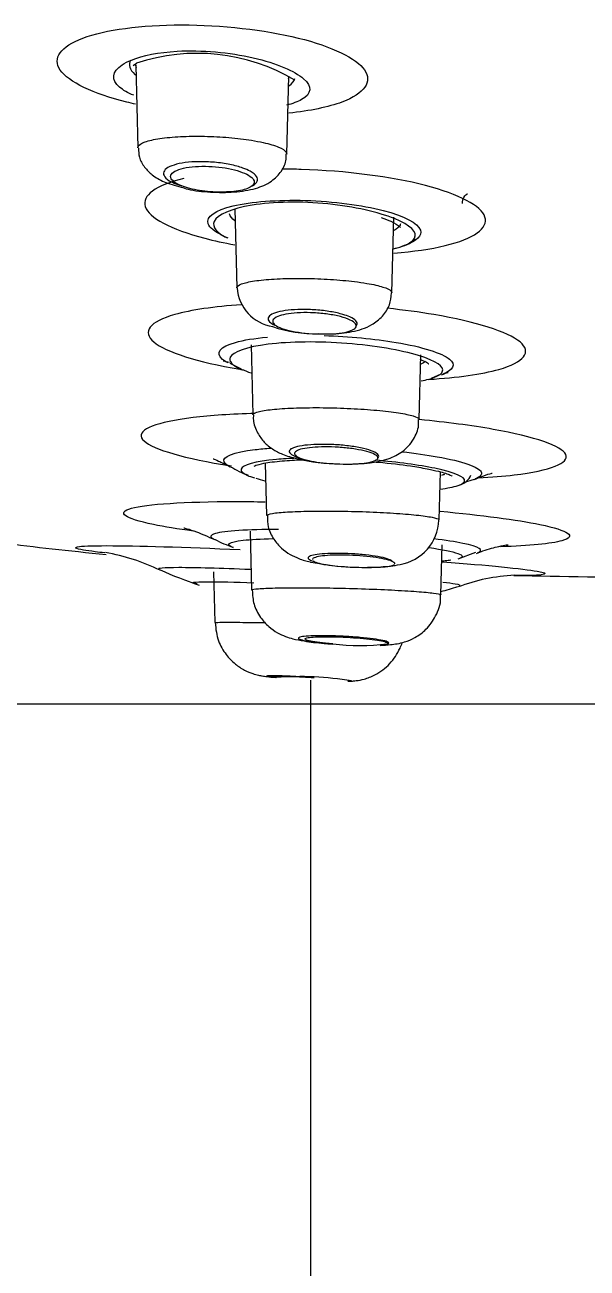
# Model space of a CAD drawing. Header units: millimetres. Extents: x -60 to 7633, y -2614 to 2146.
# Drawn here: x 2951.15 to 2961.37, y 1848.99 to 1871.56 of the extents above; entities that cross this region are included whole.
import ezdxf
from ezdxf.lldxf.tags import DXFTag

# ---------------------------------------------------------------- set-up
doc = ezdxf.new("R2010")
doc.units = ezdxf.units.MM
doc.layers.get('0').update_dxf_attribs({"color": 250})
tags = doc.linetypes.add('CENTER2', pattern=[28.575, 19.05, -3.175, 3.175, -3.175]).pattern_tags.tags
tags[10:11] = [DXFTag(74, 4), DXFTag(75, 0), DXFTag(340, '0'), DXFTag(46, 0.0), DXFTag(50, 0.0), DXFTag(44, 0.0), DXFTag(45, 0.0)]
tags[8:9] = [DXFTag(74, 4), DXFTag(75, 0), DXFTag(340, '0'), DXFTag(46, 0.0), DXFTag(50, 0.0), DXFTag(44, 0.0), DXFTag(45, 0.0)]
tags[6:7] = [DXFTag(74, 4), DXFTag(75, 0), DXFTag(340, '0'), DXFTag(46, 0.0), DXFTag(50, 0.0), DXFTag(44, 0.0), DXFTag(45, 0.0)]
tags[4:5] = [DXFTag(74, 4), DXFTag(75, 0), DXFTag(340, '0'), DXFTag(46, 0.0), DXFTag(50, 0.0), DXFTag(44, 0.0), DXFTag(45, 0.0)]

msp = doc.modelspace()

# ---------------------------------------------------------------- linework, layer by layer
at = {"linetype": 'Continuous'}
for p, q in [((2953.123, 1870.823), (2953.18, 1870.865)), ((2953.157, 1870.848), (2953.174, 1870.785)), ((2953.167, 1870.829), (2953.206, 1869.326)), ((2955.91, 1869.216), (2955.947, 1870.628)), ((2955.941, 1870.586), (2955.947, 1870.608)), ((2954.968, 1868.221), (2955.005, 1866.788)), ((2957.817, 1866.699), (2957.853, 1868.073)), ((2955.262, 1865.754), (2955.295, 1864.481)), ((2954.878, 1865.418), (2955.085, 1865.315)), ((2958.315, 1864.396), (2958.345, 1865.573)), ((2958.54, 1865.15), (2958.712, 1865.224)), ((2955.518, 1863.605), (2955.543, 1862.651)), ((2958.677, 1862.572), (2958.7, 1863.446)), ((2959.121, 1863.25), (2959.317, 1863.314)), ((2955.245, 1862.368), (2955.273, 1861.299)), ((2958.709, 1861.212), (2958.733, 1862.121)), ((2959.023, 1861.869), (2959.347, 1861.987)), ((2954.583, 1861.631), (2954.607, 1860.708)), ((2958.709, 1861.212), (2958.711, 1861.273)), ((2954.607, 1860.708), (2954.607, 1860.708)), ((2956.342, 1859.666), (2956.342, 873.965))]:
    msp.add_line(p, q, dxfattribs=at)
at = {"linetype": 'CENTER2'}
msp.add_line((2987.242, 1859.226), (2947.242, 1859.226), dxfattribs=at)
at = {"linetype": 'Continuous'}
for centre, radius, start, end in [((2954.282, 1867.555), 3.489, 59.3676, 108.4027), ((2956.824, 1875.445), 7.978, 254.6535, 254.8553), ((2954.959, 1868.082), 0.405, 236.7249, 253.1579), ((2956.824, 1875.445), 7.978, 278.8007, 278.9986), ((2955.774, 1866.845), 0.769, 184.4624, 261.0688), ((2956.408, 1868.191), 2.237, 250.3127, 271.9248), ((2957.35, 1875.946), 10.798, 256.1032, 256.7206), ((2956.925, 1867.226), 3.636, 256.8427, 269.2099), ((2957.049, 1866.174), 2.59, 266.128, 285.765), ((2955.787, 1865.008), 1.721, 238.5918, 250.3868), ((2957.824, 1862.602), 0.85, 279.7199, 357.9073), ((2955.475, 1863.802), 1.805, 241.2813, 252.6144), ((2951.996, 1858.345), 3.687, 64.0465, 80.2909), ((2957.3, 1866.432), 4.72, 258.3936, 273.8488), ((2956.712, 1868.605), 7.6, 245.9143, 251.6664), ((2957.585, 1863.482), 1.759, 271.0189, 282.5612), ((2960.204, 1858.223), 3.349, 92.7043, 110.6761), ((2956.712, 1868.605), 7.6, 285.2496, 287.6585), ((2957.239, 1864.417), 4.125, 263.1167, 276.8833), ((2956.16, 1854.242), 5.486, 80.299, 94.562)]:
    msp.add_arc(centre, radius, start, end, dxfattribs=at)
for points, knots in [([(2953.166, 1870.121), (2953.111, 1870.133), (2953.058, 1870.146), (2952.392, 1870.311), (2951.946, 1870.524), (2951.648, 1870.958), (2951.801, 1871.17), (2952.614, 1871.473), (2953.268, 1871.561), (2953.999, 1871.561)], [0, 0, 0, 0, 0.027512, 0.027512, 0.351675, 0.351675, 0.675837, 0.675837, 1, 1, 1, 1]), ([(2953.999, 1871.561), (2954.729, 1871.561), (2955.504, 1871.473), (2956.732, 1871.171), (2957.177, 1870.957), (2957.471, 1870.528), (2957.324, 1870.314), (2956.667, 1870.067), (2956.332, 1869.999), (2955.948, 1869.959)], [0, 0, 0, 0, 0.2778199, 0.2778199, 0.5556399, 0.5556399, 0.8334598, 0.8334598, 1, 1, 1, 1]), ([(2953.091, 1870.923), (2953.294, 1871.005), (2953.583, 1871.064), (2954.362, 1871.109), (2954.877, 1871.062), (2955.728, 1870.865), (2956.055, 1870.723), (2956.375, 1870.446), (2956.365, 1870.308), (2956.11, 1870.165), (2956.017, 1870.131), (2955.904, 1870.102)], [0, 0, 0, 0, 0.182915, 0.182915, 0.425405, 0.425405, 0.667895, 0.667895, 0.910386, 0.910386, 1, 1, 1, 1]), ([(2953.133, 1870.283), (2953.023, 1870.328), (2952.936, 1870.378), (2952.719, 1870.563), (2952.733, 1870.711), (2952.922, 1870.837)], [0, 0, 0, 0, 0.279914, 0.279914, 1, 1, 1, 1]), ([(2953.063, 1870.795), (2953.075, 1870.75), (2953.104, 1870.705), (2953.155, 1870.657), (2953.16, 1870.652), (2953.165, 1870.648)], [0, 0, 0, 0, 0.906546, 0.906546, 1, 1, 1, 1]), ([(2953.206, 1869.327), (2953.206, 1869.336), (2953.208, 1869.346), (2953.213, 1869.355), (2953.229, 1869.384), (2953.272, 1869.412), (2953.34, 1869.436), (2953.406, 1869.46), (2953.498, 1869.482), (2953.608, 1869.498), (2953.716, 1869.514), (2953.845, 1869.527), (2953.983, 1869.533), (2954.118, 1869.54), (2954.267, 1869.542), (2954.416, 1869.539), (2954.563, 1869.536), (2954.716, 1869.528), (2954.86, 1869.516), (2955.005, 1869.503), (2955.145, 1869.486), (2955.271, 1869.466), (2955.347, 1869.453), (2955.419, 1869.44), (2955.484, 1869.425)], [0, 0, 0, 0, 0.047099, 0.047099, 0.047099, 0.1965, 0.1965, 0.1965, 0.344332, 0.344332, 0.344332, 0.489436, 0.489436, 0.489436, 0.631931, 0.631931, 0.631931, 0.773101, 0.773101, 0.773101, 0.914751, 0.914751, 0.914751, 1, 1, 1, 1]), ([(2953.217, 1869.325), (2953.219, 1869.264), (2953.224, 1869.145), (2953.325, 1868.969), (2953.478, 1868.82), (2953.689, 1868.696), (2953.874, 1868.646), (2953.993, 1868.617)], [0, 0, 0, 0, 0.136772, 0.308741, 0.488424, 0.721986, 1, 1, 1, 1]), ([(2955.484, 1869.425), (2955.596, 1869.4), (2955.691, 1869.372), (2955.761, 1869.342), (2955.831, 1869.313), (2955.878, 1869.282), (2955.898, 1869.252), (2955.907, 1869.24), (2955.911, 1869.228), (2955.91, 1869.216)], [0, 0, 0, 0, 0.416287, 0.416287, 0.416287, 0.832357, 0.832357, 0.832357, 1, 1, 1, 1]), ([(2955.281, 1868.637), (2955.286, 1868.639), (2955.29, 1868.641), (2955.294, 1868.644), (2955.336, 1868.667), (2955.363, 1868.694), (2955.375, 1868.721), (2955.387, 1868.75), (2955.382, 1868.781), (2955.361, 1868.811), (2955.34, 1868.843), (2955.3, 1868.874), (2955.246, 1868.904), (2955.209, 1868.924), (2955.164, 1868.944), (2955.114, 1868.961), (2955.045, 1868.986), (2954.965, 1869.008), (2954.877, 1869.025), (2954.79, 1869.043), (2954.694, 1869.057), (2954.598, 1869.066), (2954.504, 1869.074), (2954.408, 1869.078), (2954.317, 1869.077), (2954.228, 1869.076), (2954.142, 1869.07), (2954.065, 1869.06), (2953.988, 1869.05), (2953.919, 1869.035), (2953.863, 1869.017), (2953.804, 1868.999), (2953.758, 1868.977), (2953.726, 1868.953), (2953.693, 1868.927), (2953.675, 1868.899), (2953.673, 1868.87), (2953.671, 1868.84), (2953.686, 1868.809), (2953.717, 1868.778), (2953.749, 1868.747), (2953.799, 1868.716), (2953.862, 1868.688), (2953.903, 1868.67), (2953.95, 1868.652), (2954.002, 1868.637)], [0, 0, 0, 0, 0.007486, 0.007486, 0.007486, 0.080936, 0.080936, 0.080936, 0.157653, 0.157653, 0.157653, 0.236603, 0.236603, 0.236603, 0.290437, 0.290437, 0.290437, 0.36371, 0.36371, 0.36371, 0.437151, 0.437151, 0.437151, 0.508226, 0.508226, 0.508226, 0.577339, 0.577339, 0.577339, 0.646592, 0.646592, 0.646592, 0.717906, 0.717906, 0.717906, 0.792408, 0.792408, 0.792408, 0.870011, 0.870011, 0.870011, 0.949259, 0.949259, 0.949259, 1, 1, 1, 1]), ([(2953.993, 1868.617), (2954.037, 1868.602), (2954.183, 1868.554), (2954.536, 1868.518), (2954.968, 1868.517), (2955.34, 1868.578), (2955.619, 1868.694), (2955.815, 1868.885), (2955.907, 1869.078), (2955.901, 1869.182), (2955.899, 1869.217)], [0, 0, 0, 0, 0.059261, 0.225058, 0.399173, 0.578529, 0.737262, 0.856246, 0.958675, 1, 1, 1, 1]), ([(2954.002, 1868.637), (2953.99, 1868.641), (2953.979, 1868.646), (2953.968, 1868.651), (2953.915, 1868.675), (2953.873, 1868.701), (2953.845, 1868.727), (2953.816, 1868.755), (2953.801, 1868.783), (2953.802, 1868.81), (2953.804, 1868.837), (2953.821, 1868.863), (2953.853, 1868.887), (2953.885, 1868.91), (2953.933, 1868.931), (2953.992, 1868.948), (2954.049, 1868.964), (2954.119, 1868.976), (2954.195, 1868.984), (2954.268, 1868.992), (2954.35, 1868.995), (2954.432, 1868.994), (2954.512, 1868.993), (2954.596, 1868.988), (2954.676, 1868.979), (2954.756, 1868.97), (2954.834, 1868.957), (2954.906, 1868.942), (2954.979, 1868.925), (2955.047, 1868.906), (2955.103, 1868.884), (2955.163, 1868.862), (2955.212, 1868.837), (2955.248, 1868.811), (2955.285, 1868.785), (2955.309, 1868.757), (2955.317, 1868.73), (2955.325, 1868.702), (2955.318, 1868.675), (2955.295, 1868.65), (2955.291, 1868.645), (2955.286, 1868.641), (2955.281, 1868.637)], [0, 0, 0, 0, 0.016244, 0.016244, 0.016244, 0.097729, 0.097729, 0.097729, 0.182243, 0.182243, 0.182243, 0.26782, 0.26782, 0.26782, 0.351812, 0.351812, 0.351812, 0.432266, 0.432266, 0.432266, 0.509026, 0.509026, 0.509026, 0.583644, 0.583644, 0.583644, 0.658407, 0.658407, 0.658407, 0.73538, 0.73538, 0.73538, 0.815779, 0.815779, 0.815779, 0.899514, 0.899514, 0.899514, 0.985024, 0.985024, 0.985024, 1, 1, 1, 1]), ([(2957.855, 1867.418), (2958.209, 1867.445), (2958.528, 1867.491), (2959.307, 1867.678), (2959.577, 1867.868), (2959.443, 1868.276), (2959.043, 1868.486), (2957.811, 1868.805), (2956.978, 1868.912), (2956.057, 1868.94), (2955.941, 1868.942), (2955.826, 1868.942)], [0, 0, 0, 0, 0.1353385, 0.1353385, 0.4102781, 0.4102781, 0.6852176, 0.6852176, 0.9601572, 0.9601572, 1, 1, 1, 1]), ([(2954.042, 1868.773), (2953.529, 1868.647), (2953.275, 1868.46), (2953.406, 1868.06), (2953.8, 1867.849), (2954.424, 1867.687)], [0, 0, 0, 0, 0.496153, 0.496153, 1, 1, 1, 1]), ([(2955.281, 1868.637), (2955.24, 1868.602), (2955.167, 1868.574), (2954.972, 1868.536), (2954.85, 1868.525), (2954.589, 1868.525), (2954.452, 1868.535), (2954.202, 1868.574), (2954.089, 1868.602), (2954.002, 1868.637)], [0, 0, 0, 0, 0.25, 0.25, 0.5, 0.5, 0.75, 0.75, 1, 1, 1, 1]), ([(2954.739, 1867.739), (2954.596, 1867.807), (2954.507, 1867.88), (2954.442, 1868.077), (2954.609, 1868.196), (2955.262, 1868.352), (2955.742, 1868.389), (2956.759, 1868.358), (2957.275, 1868.291), (2958.045, 1868.092), (2958.295, 1867.96), (2958.37, 1867.734), (2958.273, 1867.638), (2958.064, 1867.563)], [0, 0, 0, 0, 0.105566, 0.105566, 0.291989, 0.291989, 0.478412, 0.478412, 0.664835, 0.664835, 0.851258, 0.851258, 1, 1, 1, 1]), ([(2957.866, 1868.043), (2957.576, 1868.16), (2957.136, 1868.262), (2956.174, 1868.36), (2955.662, 1868.35), (2954.901, 1868.224), (2954.653, 1868.113), (2954.545, 1867.892), (2954.634, 1867.785), (2954.841, 1867.692)], [0, 0, 0, 0, 0.259204, 0.259204, 0.518407, 0.518407, 0.777611, 0.777611, 1, 1, 1, 1]), ([(2959.1, 1868.321), (2959.102, 1868.348), (2959.108, 1868.435), (2959.18, 1868.487), (2959.19, 1868.494), (2959.19, 1868.494)], [0, 0, 0, 0, 0.205283, 0.78306, 1, 1, 1, 1]), ([(2957.624, 1868.065), (2957.694, 1868.039), (2957.838, 1867.986), (2957.966, 1867.904), (2957.974, 1867.886), (2957.975, 1867.886)], [0, 0, 0, 0, 0.3044165, 0.7699623, 1, 1, 1, 1]), ([(2957.974, 1867.947), (2957.972, 1867.94), (2957.97, 1867.933), (2957.95, 1867.891), (2957.915, 1867.858), (2957.862, 1867.828)], [0, 0, 0, 0, 0.15419, 0.15419, 1, 1, 1, 1]), ([(2957.987, 1867.536), (2958.119, 1867.58), (2958.203, 1867.632), (2958.288, 1867.798), (2958.156, 1867.926), (2957.866, 1868.043)], [0, 0, 0, 0, 0.348646, 0.348646, 1, 1, 1, 1]), ([(2957.849, 1867.498), (2957.872, 1867.503), (2958.034, 1867.543), (2958.158, 1867.59), (2958.246, 1867.67)], [0, 0, 0, 0, 0.138705, 1, 1, 1, 1]), ([(2955.005, 1866.788), (2955.005, 1866.795), (2955.007, 1866.801), (2955.011, 1866.808), (2955.025, 1866.831), (2955.068, 1866.853), (2955.135, 1866.873), (2955.201, 1866.892), (2955.294, 1866.909), (2955.405, 1866.923), (2955.515, 1866.936), (2955.647, 1866.946), (2955.788, 1866.952), (2955.928, 1866.958), (2956.083, 1866.96), (2956.238, 1866.958), (2956.392, 1866.956), (2956.552, 1866.95), (2956.704, 1866.94), (2956.856, 1866.93), (2957.005, 1866.917), (2957.138, 1866.901), (2957.219, 1866.891), (2957.296, 1866.88), (2957.366, 1866.868)], [0, 0, 0, 0, 0.040627, 0.040627, 0.040627, 0.188777, 0.188777, 0.188777, 0.336038, 0.336038, 0.336038, 0.481707, 0.481707, 0.481707, 0.625806, 0.625806, 0.625806, 0.769061, 0.769061, 0.769061, 0.912548, 0.912548, 0.912548, 1, 1, 1, 1]), ([(2957.366, 1866.868), (2957.483, 1866.848), (2957.582, 1866.826), (2957.656, 1866.802), (2957.73, 1866.779), (2957.78, 1866.755), (2957.803, 1866.731), (2957.813, 1866.72), (2957.818, 1866.71), (2957.817, 1866.699)], [0, 0, 0, 0, 0.410617, 0.410617, 0.410617, 0.821102, 0.821102, 0.821102, 1, 1, 1, 1]), ([(2956.483, 1865.956), (2956.564, 1865.952), (2956.771, 1865.943), (2957.115, 1865.986), (2957.412, 1866.075), (2957.65, 1866.255), (2957.789, 1866.47), (2957.805, 1866.616), (2957.812, 1866.697)], [0, 0, 0, 0, 0.116064, 0.346024, 0.591255, 0.740197, 0.877825, 1, 1, 1, 1]), ([(2955.09, 1866.479), (2954.593, 1866.446), (2954.171, 1866.385), (2953.418, 1866.173), (2953.277, 1865.989), (2953.714, 1865.622), (2954.284, 1865.439), (2955.082, 1865.304), (2955.103, 1865.3), (2955.124, 1865.297)], [0, 0, 0, 0, 0.24054, 0.24054, 0.615226, 0.615226, 0.989912, 0.989912, 1, 1, 1, 1]), ([(2957.172, 1866.095), (2957.177, 1866.102), (2957.181, 1866.108), (2957.184, 1866.115), (2957.193, 1866.138), (2957.187, 1866.163), (2957.165, 1866.187), (2957.143, 1866.212), (2957.105, 1866.237), (2957.053, 1866.26), (2957.018, 1866.275), (2956.976, 1866.29), (2956.93, 1866.304), (2956.864, 1866.323), (2956.787, 1866.341), (2956.705, 1866.354), (2956.622, 1866.368), (2956.531, 1866.379), (2956.44, 1866.386), (2956.351, 1866.393), (2956.26, 1866.396), (2956.173, 1866.395), (2956.089, 1866.394), (2956.006, 1866.389), (2955.934, 1866.38), (2955.861, 1866.372), (2955.795, 1866.36), (2955.742, 1866.345), (2955.687, 1866.33), (2955.644, 1866.311), (2955.615, 1866.292), (2955.586, 1866.271), (2955.571, 1866.248), (2955.571, 1866.225), (2955.571, 1866.201), (2955.587, 1866.176), (2955.619, 1866.152), (2955.644, 1866.133), (2955.679, 1866.113), (2955.722, 1866.095)], [0, 0, 0, 0, 0.025304, 0.025304, 0.025304, 0.112554, 0.112554, 0.112554, 0.201554, 0.201554, 0.201554, 0.26085, 0.26085, 0.26085, 0.345036, 0.345036, 0.345036, 0.429359, 0.429359, 0.429359, 0.511743, 0.511743, 0.511743, 0.592532, 0.592532, 0.592532, 0.673486, 0.673486, 0.673486, 0.756225, 0.756225, 0.756225, 0.841655, 0.841655, 0.841655, 0.929614, 0.929614, 0.929614, 1, 1, 1, 1]), ([(2957.172, 1866.095), (2957.172, 1866.108), (2957.167, 1866.121), (2957.157, 1866.135), (2957.139, 1866.158), (2957.107, 1866.181), (2957.061, 1866.203), (2957.015, 1866.225), (2956.956, 1866.246), (2956.886, 1866.264), (2956.818, 1866.281), (2956.739, 1866.297), (2956.656, 1866.309), (2956.576, 1866.32), (2956.489, 1866.328), (2956.403, 1866.333), (2956.32, 1866.337), (2956.236, 1866.338), (2956.158, 1866.335), (2956.081, 1866.332), (2956.007, 1866.325), (2955.943, 1866.316), (2955.879, 1866.306), (2955.822, 1866.293), (2955.778, 1866.278), (2955.733, 1866.263), (2955.699, 1866.244), (2955.679, 1866.225), (2955.658, 1866.205), (2955.652, 1866.182), (2955.659, 1866.16), (2955.667, 1866.139), (2955.688, 1866.117), (2955.722, 1866.095)], [0, 0, 0, 0, 0.056782, 0.056782, 0.056782, 0.155827, 0.155827, 0.155827, 0.255043, 0.255043, 0.255043, 0.352282, 0.352282, 0.352282, 0.446326, 0.446326, 0.446326, 0.537507, 0.537507, 0.537507, 0.627398, 0.627398, 0.627398, 0.717998, 0.717998, 0.717998, 0.810945, 0.810945, 0.810945, 0.906958, 0.906958, 0.906958, 1, 1, 1, 1]), ([(2958.488, 1865.125), (2959.01, 1865.157), (2959.457, 1865.22), (2960.223, 1865.436), (2960.367, 1865.619), (2959.927, 1865.99), (2959.35, 1866.172), (2958.318, 1866.346), (2958.032, 1866.384), (2957.736, 1866.415)], [0, 0, 0, 0, 0.221425, 0.221425, 0.5536864, 0.5536864, 0.8859477, 0.8859477, 1, 1, 1, 1]), ([(2955.722, 1866.095), (2955.756, 1866.073), (2955.803, 1866.054), (2955.919, 1866.018), (2955.988, 1866.002), (2956.218, 1865.963), (2956.4, 1865.949), (2956.741, 1865.949), (2956.897, 1865.962), (2957.113, 1866.014), (2957.171, 1866.051), (2957.172, 1866.095)], [0, 0, 0, 0, 0.125, 0.125, 0.25, 0.25, 0.5, 0.5, 0.75, 0.75, 1, 1, 1, 1]), ([(2954.844, 1865.424), (2954.803, 1865.445), (2954.769, 1865.467), (2954.605, 1865.604), (2954.694, 1865.717), (2955.126, 1865.839), (2955.325, 1865.871), (2955.559, 1865.893)], [0, 0, 0, 0, 0.11079, 0.11079, 0.696266, 0.696266, 1, 1, 1, 1]), ([(2956.589, 1865.92), (2957.042, 1865.906), (2957.506, 1865.862), (2958.372, 1865.717), (2958.731, 1865.603), (2958.983, 1865.392), (2958.938, 1865.295), (2958.742, 1865.218)], [0, 0, 0, 0, 0.305431, 0.305431, 0.679644, 0.679644, 1, 1, 1, 1]), ([(2958.305, 1865.557), (2957.985, 1865.655), (2957.509, 1865.737), (2956.495, 1865.817), (2955.964, 1865.812), (2955.182, 1865.714), (2954.931, 1865.625), (2954.85, 1865.457), (2954.915, 1865.384), (2955.063, 1865.317)], [0, 0, 0, 0, 0.270806, 0.270806, 0.541612, 0.541612, 0.812418, 0.812418, 1, 1, 1, 1]), ([(2958.558, 1865.15), (2958.654, 1865.183), (2958.714, 1865.22), (2958.781, 1865.352), (2958.626, 1865.46), (2958.305, 1865.557)], [0, 0, 0, 0, 0.307852, 0.307852, 1, 1, 1, 1]), ([(2958.328, 1865.492), (2958.378, 1865.47), (2958.46, 1865.44), (2958.489, 1865.403), (2958.491, 1865.407)], [0, 0, 0, 0, 0.4939621, 1, 1, 1, 1]), ([(2955.123, 1865.3), (2955.156, 1865.285), (2955.196, 1865.265), (2955.247, 1865.247), (2955.263, 1865.241)], [0, 0, 0, 0, 0.685539, 1, 1, 1, 1]), ([(2958.723, 1865.207), (2958.746, 1865.217), (2958.818, 1865.249), (2958.842, 1865.252), (2958.84, 1865.251), (2958.84, 1865.251)], [0, 0, 0, 0, 0.257125, 0.974507, 1, 1, 1, 1]), ([(2958.351, 1865.097), (2958.4, 1865.107), (2958.484, 1865.126), (2958.556, 1865.146), (2958.587, 1865.157)], [0, 0, 0, 0, 0.5422632, 1, 1, 1, 1]), ([(2955.335, 1864.506), (2954.912, 1864.495), (2954.528, 1864.47), (2953.544, 1864.351), (2953.204, 1864.216), (2953.345, 1863.912), (2953.825, 1863.744), (2954.595, 1863.606)], [0, 0, 0, 0, 0.191195, 0.191195, 0.595597, 0.595597, 1, 1, 1, 1]), ([(2955.295, 1864.482), (2955.295, 1864.485), (2955.296, 1864.489), (2955.298, 1864.492), (2955.308, 1864.51), (2955.348, 1864.528), (2955.414, 1864.544), (2955.48, 1864.559), (2955.575, 1864.573), (2955.689, 1864.583), (2955.803, 1864.594), (2955.94, 1864.602), (2956.09, 1864.606), (2956.238, 1864.611), (2956.402, 1864.613), (2956.569, 1864.611), (2956.734, 1864.609), (2956.907, 1864.604), (2957.072, 1864.596), (2957.237, 1864.588), (2957.4, 1864.577), (2957.546, 1864.563), (2957.692, 1864.55), (2957.827, 1864.534), (2957.938, 1864.517), (2958.05, 1864.5), (2958.141, 1864.481), (2958.204, 1864.462), (2958.268, 1864.443), (2958.305, 1864.423), (2958.313, 1864.404), (2958.314, 1864.401), (2958.315, 1864.399), (2958.315, 1864.396)], [0, 0, 0, 0, 0.019875, 0.019875, 0.019875, 0.128123, 0.128123, 0.128123, 0.235989, 0.235989, 0.235989, 0.343191, 0.343191, 0.343191, 0.449748, 0.449748, 0.449748, 0.555962, 0.555962, 0.555962, 0.662286, 0.662286, 0.662286, 0.769118, 0.769118, 0.769118, 0.876636, 0.876636, 0.876636, 0.984718, 0.984718, 0.984718, 1, 1, 1, 1]), ([(2955.306, 1864.481), (2955.304, 1864.447), (2955.296, 1864.339), (2955.37, 1864.156), (2955.496, 1863.979), (2955.658, 1863.849), (2955.854, 1863.75), (2955.998, 1863.71), (2956.097, 1863.685)], [0, 0, 0, 0, 0.070388, 0.254537, 0.415621, 0.573453, 0.751356, 1, 1, 1, 1]), ([(2957.753, 1863.682), (2957.851, 1863.721), (2958.01, 1863.791), (2958.218, 1864.017), (2958.312, 1864.239), (2958.305, 1864.358), (2958.303, 1864.396)], [0, 0, 0, 0, 0.328887, 0.62846, 0.896711, 1, 1, 1, 1]), ([(2959.389, 1863.336), (2959.629, 1863.349), (2959.848, 1863.368), (2960.702, 1863.471), (2961.05, 1863.606), (2960.907, 1863.915), (2960.419, 1864.082), (2959.27, 1864.287), (2958.809, 1864.347), (2958.318, 1864.395)], [0, 0, 0, 0, 0.1041456, 0.1041456, 0.460957, 0.460957, 0.8177684, 0.8177684, 1, 1, 1, 1]), ([(2954.861, 1863.55), (2954.814, 1863.576), (2954.784, 1863.602), (2954.729, 1863.72), (2954.939, 1863.802), (2955.426, 1863.861), (2955.522, 1863.87), (2955.625, 1863.877)], [0, 0, 0, 0, 0.183556, 0.183556, 0.854167, 0.854167, 1, 1, 1, 1]), ([(2957.563, 1863.696), (2957.565, 1863.698), (2957.567, 1863.7), (2957.569, 1863.701), (2957.585, 1863.719), (2957.585, 1863.738), (2957.571, 1863.758), (2957.556, 1863.777), (2957.525, 1863.797), (2957.48, 1863.816), (2957.435, 1863.835), (2957.375, 1863.854), (2957.305, 1863.87), (2957.235, 1863.887), (2957.153, 1863.901), (2957.066, 1863.913), (2956.981, 1863.924), (2956.889, 1863.933), (2956.797, 1863.939), (2956.707, 1863.944), (2956.615, 1863.946), (2956.529, 1863.945), (2956.443, 1863.945), (2956.362, 1863.94), (2956.29, 1863.933), (2956.218, 1863.927), (2956.154, 1863.917), (2956.103, 1863.904), (2956.052, 1863.892), (2956.012, 1863.877), (2955.987, 1863.861), (2955.962, 1863.844), (2955.952, 1863.826), (2955.957, 1863.807), (2955.962, 1863.788), (2955.983, 1863.768), (2956.019, 1863.748), (2956.052, 1863.73), (2956.099, 1863.712), (2956.155, 1863.696)], [0, 0, 0, 0, 0.008783, 0.008783, 0.008783, 0.092453, 0.092453, 0.092453, 0.177522, 0.177522, 0.177522, 0.262975, 0.262975, 0.262975, 0.347584, 0.347584, 0.347584, 0.430496, 0.430496, 0.430496, 0.511658, 0.511658, 0.511658, 0.591797, 0.591797, 0.591797, 0.672043, 0.672043, 0.672043, 0.753446, 0.753446, 0.753446, 0.836575, 0.836575, 0.836575, 0.921293, 0.921293, 0.921293, 1, 1, 1, 1]), ([(2957.563, 1863.696), (2957.564, 1863.704), (2957.562, 1863.713), (2957.556, 1863.722), (2957.544, 1863.74), (2957.517, 1863.759), (2957.477, 1863.777), (2957.437, 1863.794), (2957.383, 1863.812), (2957.319, 1863.827), (2957.255, 1863.842), (2957.18, 1863.856), (2957.1, 1863.867), (2957.021, 1863.878), (2956.936, 1863.887), (2956.85, 1863.892), (2956.766, 1863.898), (2956.68, 1863.9), (2956.6, 1863.9), (2956.52, 1863.899), (2956.443, 1863.896), (2956.375, 1863.89), (2956.307, 1863.884), (2956.246, 1863.875), (2956.198, 1863.864), (2956.148, 1863.853), (2956.11, 1863.839), (2956.085, 1863.824), (2956.06, 1863.809), (2956.049, 1863.792), (2956.051, 1863.775), (2956.054, 1863.757), (2956.072, 1863.738), (2956.104, 1863.72), (2956.118, 1863.712), (2956.135, 1863.704), (2956.155, 1863.696)], [0, 0, 0, 0, 0.045526, 0.045526, 0.045526, 0.139075, 0.139075, 0.139075, 0.233131, 0.233131, 0.233131, 0.32634, 0.32634, 0.32634, 0.417722, 0.417722, 0.417722, 0.507155, 0.507155, 0.507155, 0.595394, 0.595394, 0.595394, 0.683667, 0.683667, 0.683667, 0.773147, 0.773147, 0.773147, 0.864507, 0.864507, 0.864507, 0.957647, 0.957647, 0.957647, 1, 1, 1, 1]), ([(2954.573, 1863.681), (2954.573, 1863.681), (2954.58, 1863.679), (2954.655, 1863.655), (2954.796, 1863.582), (2954.881, 1863.538)], [0, 0, 0, 0, 0.1217798, 0.5563663, 1, 1, 1, 1]), ([(2956.087, 1863.693), (2955.957, 1863.688), (2955.835, 1863.681), (2955.337, 1863.636), (2955.101, 1863.571), (2955.074, 1863.458), (2955.114, 1863.42), (2955.197, 1863.382)], [0, 0, 0, 0, 0.160473, 0.160473, 0.73005, 0.73005, 1, 1, 1, 1]), ([(2955.32, 1863.551), (2955.32, 1863.551), (2955.319, 1863.552), (2955.351, 1863.567), (2955.5, 1863.608), (2955.792, 1863.646), (2956.066, 1863.661), (2956.2, 1863.665)], [0, 0, 0, 0, 0.007195, 0.154931, 0.392453, 0.723604, 1, 1, 1, 1]), ([(2956.155, 1863.696), (2956.237, 1863.663), (2956.363, 1863.636), (2956.664, 1863.598), (2956.836, 1863.588), (2957.154, 1863.587), (2957.298, 1863.598), (2957.501, 1863.635), (2957.559, 1863.663), (2957.563, 1863.696)], [0, 0, 0, 0, 0.25, 0.25, 0.5, 0.5, 0.75, 0.75, 1, 1, 1, 1]), ([(2957.516, 1863.626), (2957.537, 1863.624), (2957.767, 1863.604), (2958.116, 1863.564), (2958.356, 1863.521), (2958.462, 1863.502)], [0, 0, 0, 0, 0.059234, 0.636423, 1, 1, 1, 1]), ([(2958.004, 1863.811), (2958.236, 1863.785), (2958.452, 1863.755), (2959.103, 1863.639), (2959.399, 1863.537), (2959.464, 1863.399), (2959.426, 1863.356), (2959.334, 1863.319)], [0, 0, 0, 0, 0.216147, 0.216147, 0.742865, 0.742865, 1, 1, 1, 1]), ([(2958.462, 1863.502), (2958.541, 1863.485), (2958.712, 1863.449), (2958.874, 1863.395), (2958.918, 1863.367), (2958.916, 1863.369)], [0, 0, 0, 0, 0.289387, 0.753325, 1, 1, 1, 1]), ([(2959.025, 1863.201), (2959.094, 1863.224), (2959.134, 1863.25), (2959.159, 1863.351), (2958.963, 1863.436), (2958.6, 1863.511)], [0, 0, 0, 0, 0.281142, 0.281142, 1, 1, 1, 1]), ([(2958.696, 1863.132), (2958.827, 1863.149), (2958.999, 1863.185), (2959.155, 1863.248), (2959.239, 1863.339), (2959.256, 1863.388)], [0, 0, 0, 0, 0.494782, 0.801571, 1, 1, 1, 1]), ([(2959.32, 1863.307), (2959.378, 1863.332), (2959.509, 1863.39), (2959.623, 1863.418), (2959.643, 1863.422), (2959.643, 1863.422)], [0, 0, 0, 0, 0.276107, 0.738175, 1, 1, 1, 1]), ([(2954.215, 1862.37), (2953.932, 1862.409), (2953.686, 1862.449), (2952.957, 1862.599), (2952.814, 1862.707), (2953.364, 1862.861), (2954.053, 1862.907), (2954.981, 1862.907)], [0, 0, 0, 0, 0.1551933, 0.1551933, 0.5775966, 0.5775966, 1, 1, 1, 1]), ([(2955.543, 1862.652), (2955.543, 1862.653), (2955.543, 1862.655), (2955.544, 1862.656), (2955.551, 1862.669), (2955.588, 1862.681), (2955.653, 1862.692), (2955.717, 1862.702), (2955.811, 1862.711), (2955.926, 1862.718), (2956.041, 1862.725), (2956.181, 1862.73), (2956.333, 1862.733), (2956.485, 1862.735), (2956.654, 1862.736), (2956.826, 1862.734), (2956.998, 1862.732), (2957.178, 1862.727), (2957.351, 1862.721), (2957.523, 1862.715), (2957.694, 1862.706), (2957.848, 1862.696), (2958.003, 1862.686), (2958.145, 1862.674), (2958.263, 1862.662), (2958.382, 1862.649), (2958.48, 1862.635), (2958.549, 1862.622), (2958.619, 1862.608), (2958.661, 1862.594), (2958.673, 1862.581), (2958.676, 1862.578), (2958.677, 1862.575), (2958.677, 1862.572)], [0, 0, 0, 0, 0.012419, 0.012419, 0.012419, 0.120184, 0.120184, 0.120184, 0.227739, 0.227739, 0.227739, 0.334972, 0.334972, 0.334972, 0.441913, 0.441913, 0.441913, 0.548722, 0.548722, 0.548722, 0.655616, 0.655616, 0.655616, 0.762773, 0.762773, 0.762773, 0.870257, 0.870257, 0.870257, 0.977988, 0.977988, 0.977988, 1, 1, 1, 1]), ([(2958.694, 1862.731), (2959.447, 1862.661), (2960.095, 1862.576), (2961.035, 1862.382), (2961.186, 1862.273), (2960.715, 1862.141), (2960.321, 1862.103), (2959.792, 1862.084)], [0, 0, 0, 0, 0.316724, 0.316724, 0.720196, 0.720196, 1, 1, 1, 1]), ([(2955.558, 1862.651), (2955.558, 1862.577), (2955.561, 1862.434), (2955.664, 1862.225), (2955.808, 1862.057), (2955.971, 1861.94), (2956.149, 1861.862), (2956.266, 1861.822), (2956.346, 1861.809), (2956.35, 1861.808)], [0, 0, 0, 0, 0.147302, 0.331507, 0.491277, 0.640003, 0.791397, 0.989677, 1, 1, 1, 1]), ([(2954.043, 1862.429), (2954.043, 1862.429), (2954.043, 1862.429), (2954.079, 1862.42), (2954.279, 1862.36), (2954.474, 1862.273), (2954.603, 1862.215)], [0, 0, 0, 0, 0.000548, 0.319384, 0.619456, 1, 1, 1, 1]), ([(2955.76, 1862.4), (2955.198, 1862.4), (2954.782, 1862.373), (2954.515, 1862.298), (2954.507, 1862.264), (2954.583, 1862.227)], [0, 0, 0, 0, 0.6271249, 0.6271249, 1, 1, 1, 1]), ([(2952.434, 1861.995), (2952.346, 1862.006), (2952.273, 1862.016), (2951.929, 1862.076), (2952.081, 1862.106), (2952.645, 1862.106)], [0, 0, 0, 0, 0.163309, 0.163309, 1, 1, 1, 1]), ([(2954.943, 1862.068), (2954.786, 1862.124), (2954.852, 1862.174), (2955.252, 1862.219), (2955.437, 1862.23), (2955.657, 1862.234)], [0, 0, 0, 0, 0.66512, 0.66512, 1, 1, 1, 1]), ([(2958.494, 1862.071), (2958.736, 1862.036), (2958.918, 1862), (2959.12, 1861.929), (2959.125, 1861.895), (2959.034, 1861.868)], [0, 0, 0, 0, 0.480353, 0.480353, 1, 1, 1, 1]), ([(2959.373, 1861.977), (2959.503, 1862.023), (2959.411, 1862.085), (2958.97, 1862.176), (2958.791, 1862.204), (2958.583, 1862.231)], [0, 0, 0, 0, 0.687709, 0.687709, 1, 1, 1, 1]), ([(2959.354, 1861.965), (2959.398, 1861.982), (2959.544, 1862.042), (2959.765, 1862.093), (2959.908, 1862.121), (2959.931, 1862.124), (2959.931, 1862.124)], [0, 0, 0, 0, 0.120238, 0.472986, 0.760044, 1, 1, 1, 1]), ([(2957.836, 1861.815), (2957.834, 1861.819), (2957.83, 1861.822), (2957.826, 1861.826), (2957.81, 1861.84), (2957.778, 1861.854), (2957.735, 1861.868), (2957.691, 1861.882), (2957.633, 1861.895), (2957.566, 1861.907), (2957.499, 1861.919), (2957.422, 1861.93), (2957.34, 1861.939), (2957.259, 1861.947), (2957.171, 1861.954), (2957.084, 1861.959), (2956.998, 1861.964), (2956.911, 1861.966), (2956.829, 1861.966), (2956.748, 1861.967), (2956.67, 1861.964), (2956.603, 1861.96), (2956.535, 1861.956), (2956.475, 1861.949), (2956.428, 1861.941), (2956.381, 1861.933), (2956.345, 1861.922), (2956.324, 1861.911), (2956.302, 1861.9), (2956.295, 1861.887), (2956.302, 1861.873), (2956.309, 1861.86), (2956.331, 1861.846), (2956.367, 1861.832), (2956.381, 1861.826), (2956.397, 1861.821), (2956.416, 1861.815)], [0, 0, 0, 0, 0.025053, 0.025053, 0.025053, 0.120085, 0.120085, 0.120085, 0.215474, 0.215474, 0.215474, 0.310439, 0.310439, 0.310439, 0.404381, 0.404381, 0.404381, 0.497172, 0.497172, 0.497172, 0.589194, 0.589194, 0.589194, 0.681154, 0.681154, 0.681154, 0.77377, 0.77377, 0.77377, 0.867478, 0.867478, 0.867478, 0.962257, 0.962257, 0.962257, 1, 1, 1, 1]), ([(2957.836, 1861.815), (2957.81, 1861.828), (2957.771, 1861.841), (2957.722, 1861.853), (2957.671, 1861.866), (2957.607, 1861.878), (2957.535, 1861.889), (2957.464, 1861.9), (2957.384, 1861.909), (2957.301, 1861.916), (2957.22, 1861.923), (2957.133, 1861.929), (2957.049, 1861.932), (2956.967, 1861.935), (2956.884, 1861.936), (2956.808, 1861.934), (2956.733, 1861.933), (2956.663, 1861.929), (2956.603, 1861.923), (2956.544, 1861.918), (2956.493, 1861.91), (2956.456, 1861.901), (2956.418, 1861.892), (2956.393, 1861.881), (2956.382, 1861.869), (2956.378, 1861.864), (2956.376, 1861.859), (2956.375, 1861.855)], [0, 0, 0, 0, 0.116229, 0.116229, 0.116229, 0.238555, 0.238555, 0.238555, 0.360007, 0.360007, 0.360007, 0.480003, 0.480003, 0.480003, 0.598623, 0.598623, 0.598623, 0.71655, 0.71655, 0.71655, 0.834746, 0.834746, 0.834746, 0.954044, 0.954044, 0.954044, 1, 1, 1, 1]), ([(2956.416, 1861.815), (2956.443, 1861.802), (2956.484, 1861.789), (2956.537, 1861.778), (2956.589, 1861.766), (2956.654, 1861.756), (2956.726, 1861.747), (2956.797, 1861.738), (2956.878, 1861.731), (2956.96, 1861.725), (2957.042, 1861.719), (2957.128, 1861.715), (2957.212, 1861.713), (2957.295, 1861.711), (2957.377, 1861.711), (2957.452, 1861.712), (2957.527, 1861.713), (2957.597, 1861.716), (2957.656, 1861.721), (2957.715, 1861.725), (2957.764, 1861.732), (2957.801, 1861.74), (2957.837, 1861.747), (2957.861, 1861.757), (2957.87, 1861.767)], [0, 0, 0, 0, 0.126633, 0.126633, 0.126633, 0.253323, 0.253323, 0.253323, 0.37914, 0.37914, 0.37914, 0.503908, 0.503908, 0.503908, 0.627947, 0.627947, 0.627947, 0.751678, 0.751678, 0.751678, 0.875552, 0.875552, 0.875552, 1, 1, 1, 1]), ([(2957.875, 1861.779), (2957.875, 1861.787), (2957.869, 1861.795), (2957.857, 1861.803), (2957.851, 1861.807), (2957.844, 1861.811), (2957.836, 1861.815)], [0, 0, 0, 0, 0.677094, 0.677094, 0.677094, 1, 1, 1, 1]), ([(2958.892, 1861.841), (2958.876, 1861.839), (2958.859, 1861.837), (2958.808, 1861.831), (2958.772, 1861.828), (2958.733, 1861.825)], [0, 0, 0, 0, 0.3529982, 0.3529982, 1, 1, 1, 1]), ([(2958.74, 1861.814), (2959.571, 1861.75), (2960.196, 1861.688), (2960.723, 1861.596), (2960.616, 1861.568), (2960.18, 1861.563)], [0, 0, 0, 0, 0.500147, 0.500147, 1, 1, 1, 1]), ([(2954.283, 1861.412), (2954.133, 1861.437), (2954.206, 1861.452), (2954.671, 1861.452), (2954.966, 1861.445), (2955.313, 1861.432)], [0, 0, 0, 0, 0.583166, 0.583166, 1, 1, 1, 1]), ([(2955.273, 1861.299), (2955.273, 1861.301), (2955.273, 1861.302), (2955.275, 1861.303), (2955.283, 1861.311), (2955.326, 1861.318), (2955.398, 1861.324), (2955.47, 1861.33), (2955.574, 1861.335), (2955.701, 1861.338), (2955.828, 1861.341), (2955.981, 1861.343), (2956.149, 1861.343), (2956.316, 1861.343), (2956.502, 1861.341), (2956.691, 1861.338), (2956.88, 1861.334), (2957.078, 1861.329), (2957.267, 1861.323), (2957.457, 1861.317), (2957.644, 1861.31), (2957.813, 1861.301), (2957.981, 1861.293), (2958.137, 1861.284), (2958.266, 1861.274), (2958.395, 1861.265), (2958.501, 1861.255), (2958.575, 1861.245), (2958.65, 1861.235), (2958.695, 1861.226), (2958.706, 1861.217), (2958.708, 1861.215), (2958.709, 1861.214), (2958.709, 1861.212)], [0, 0, 0, 0, 0.014749, 0.014749, 0.014749, 0.122255, 0.122255, 0.122255, 0.22964, 0.22964, 0.22964, 0.336891, 0.336891, 0.336891, 0.444055, 0.444055, 0.444055, 0.551218, 0.551218, 0.551218, 0.658466, 0.658466, 0.658466, 0.765846, 0.765846, 0.765846, 0.873349, 0.873349, 0.873349, 0.980912, 0.980912, 0.980912, 1, 1, 1, 1]), ([(2959.049, 1861.374), (2959.076, 1861.383), (2959.051, 1861.394), (2958.917, 1861.418), (2958.84, 1861.428), (2958.743, 1861.44)], [0, 0, 0, 0, 0.603656, 0.603656, 1, 1, 1, 1]), ([(2955.285, 1861.299), (2955.289, 1861.205), (2955.299, 1861.04), (2955.42, 1860.808), (2955.573, 1860.636), (2955.736, 1860.523), (2955.89, 1860.454), (2956.049, 1860.407), (2956.25, 1860.369), (2956.501, 1860.336), (2956.682, 1860.324), (2956.737, 1860.32)], [0, 0, 0, 0, 0.118522, 0.241965, 0.346713, 0.438649, 0.520566, 0.602707, 0.734429, 0.929585, 1, 1, 1, 1]), ([(2957.609, 1860.296), (2957.677, 1860.299), (2957.813, 1860.308), (2958.013, 1860.338), (2958.251, 1860.435), (2958.46, 1860.59), (2958.628, 1860.828), (2958.717, 1861.064), (2958.702, 1861.188), (2958.699, 1861.213)], [0, 0, 0, 0, 0.142485, 0.332269, 0.456851, 0.601821, 0.773982, 0.960617, 1, 1, 1, 1]), ([(2954.607, 1860.709), (2954.607, 1860.711), (2954.637, 1860.713), (2954.694, 1860.714), (2954.755, 1860.715), (2954.848, 1860.715), (2954.966, 1860.715), (2955.084, 1860.714), (2955.23, 1860.712), (2955.391, 1860.71), (2955.431, 1860.709), (2955.472, 1860.708), (2955.514, 1860.708)], [0, 0, 0, 0, 0.297795, 0.297795, 0.297795, 0.610564, 0.610564, 0.610564, 0.92328, 0.92328, 0.92328, 1, 1, 1, 1]), ([(2954.61, 1860.708), (2954.622, 1860.585), (2954.646, 1860.391), (2954.794, 1860.133), (2954.962, 1859.959), (2955.132, 1859.847), (2955.281, 1859.784), (2955.394, 1859.754), (2955.478, 1859.738), (2955.561, 1859.726), (2955.644, 1859.718), (2955.702, 1859.713)], [0, 0, 0, 0, 0.188597, 0.346988, 0.480257, 0.592951, 0.685297, 0.753359, 0.805809, 0.881574, 1, 1, 1, 1]), ([(2957.734, 1860.322), (2957.743, 1860.324), (2957.751, 1860.327), (2957.756, 1860.33), (2957.77, 1860.337), (2957.769, 1860.346), (2957.752, 1860.355), (2957.736, 1860.365), (2957.703, 1860.375), (2957.657, 1860.384), (2957.611, 1860.394), (2957.551, 1860.404), (2957.481, 1860.413), (2957.411, 1860.423), (2957.329, 1860.431), (2957.243, 1860.439), (2957.157, 1860.447), (2957.064, 1860.453), (2956.971, 1860.459), (2956.879, 1860.464), (2956.785, 1860.468), (2956.697, 1860.47), (2956.61, 1860.472), (2956.526, 1860.472), (2956.452, 1860.471), (2956.379, 1860.47), (2956.314, 1860.467), (2956.262, 1860.463), (2956.211, 1860.459), (2956.172, 1860.453), (2956.149, 1860.446), (2956.125, 1860.439), (2956.117, 1860.431), (2956.124, 1860.422), (2956.131, 1860.414), (2956.154, 1860.404), (2956.191, 1860.394), (2956.228, 1860.384), (2956.28, 1860.374), (2956.344, 1860.365), (2956.407, 1860.355), (2956.483, 1860.346), (2956.565, 1860.338), (2956.622, 1860.332), (2956.683, 1860.327), (2956.745, 1860.322)], [0, 0, 0, 0, 0.026388, 0.026388, 0.026388, 0.097304, 0.097304, 0.097304, 0.168585, 0.168585, 0.168585, 0.240111, 0.240111, 0.240111, 0.311652, 0.311652, 0.311652, 0.38297, 0.38297, 0.38297, 0.453924, 0.453924, 0.453924, 0.524538, 0.524538, 0.524538, 0.594983, 0.594983, 0.594983, 0.665502, 0.665502, 0.665502, 0.736305, 0.736305, 0.736305, 0.807479, 0.807479, 0.807479, 0.878951, 0.878951, 0.878951, 0.950515, 0.950515, 0.950515, 1, 1, 1, 1]), ([(2956.745, 1860.322), (2956.7, 1860.326), (2956.656, 1860.33), (2956.614, 1860.334), (2956.542, 1860.342), (2956.475, 1860.351), (2956.42, 1860.359), (2956.365, 1860.368), (2956.321, 1860.377), (2956.29, 1860.386), (2956.26, 1860.395), (2956.243, 1860.404), (2956.24, 1860.412), (2956.238, 1860.419), (2956.25, 1860.427), (2956.276, 1860.433), (2956.302, 1860.439), (2956.342, 1860.444), (2956.393, 1860.447), (2956.444, 1860.451), (2956.508, 1860.453), (2956.578, 1860.453), (2956.648, 1860.454), (2956.727, 1860.453), (2956.808, 1860.45), (2956.889, 1860.448), (2956.975, 1860.444), (2957.059, 1860.439), (2957.142, 1860.434), (2957.226, 1860.427), (2957.302, 1860.42), (2957.379, 1860.413), (2957.451, 1860.405), (2957.512, 1860.396), (2957.573, 1860.388), (2957.625, 1860.379), (2957.664, 1860.37), (2957.703, 1860.361), (2957.729, 1860.352), (2957.74, 1860.344), (2957.751, 1860.336), (2957.749, 1860.328), (2957.734, 1860.322)], [0, 0, 0, 0, 0.041907, 0.041907, 0.041907, 0.115882, 0.115882, 0.115882, 0.190214, 0.190214, 0.190214, 0.264703, 0.264703, 0.264703, 0.339077, 0.339077, 0.339077, 0.413114, 0.413114, 0.413114, 0.486744, 0.486744, 0.486744, 0.560075, 0.560075, 0.560075, 0.633344, 0.633344, 0.633344, 0.706812, 0.706812, 0.706812, 0.780655, 0.780655, 0.780655, 0.854888, 0.854888, 0.854888, 0.929354, 0.929354, 0.929354, 1, 1, 1, 1]), ([(2957.019, 1859.645), (2957.041, 1859.645), (2957.081, 1859.645), (2957.178, 1859.654), (2957.334, 1859.683), (2957.552, 1859.768), (2957.796, 1859.951), (2957.934, 1860.167), (2957.995, 1860.307), (2958.007, 1860.339)], [0, 0, 0, 0, 0.073476, 0.160364, 0.274342, 0.430403, 0.67853, 0.92855, 1, 1, 1, 1]), ([(2956.411, 1859.711), (2956.264, 1859.72), (2956.107, 1859.729), (2955.833, 1859.741), (2955.717, 1859.744), (2955.566, 1859.744), (2955.533, 1859.741), (2955.562, 1859.729), (2955.625, 1859.72), (2955.723, 1859.711)], [0, 0, 0, 0, 0.25, 0.25, 0.5, 0.5, 0.75, 0.75, 1, 1, 1, 1]), ([(2955.723, 1859.711), (2955.638, 1859.72), (2955.588, 1859.727), (2955.573, 1859.738), (2955.608, 1859.741), (2955.752, 1859.741), (2955.862, 1859.738), (2956.12, 1859.727), (2956.266, 1859.72), (2956.411, 1859.711)], [0, 0, 0, 0, 0.25, 0.25, 0.5, 0.5, 0.75, 0.75, 1, 1, 1, 1])]:
    msp.add_open_spline(points, degree=3, knots=knots, dxfattribs=at)
for points in [[(2952.922, 1870.837), (2952.968, 1870.868), (2953.025, 1870.897), (2953.091, 1870.923)], [(2953.073, 1870.92), (2953.055, 1870.879), (2953.052, 1870.837), (2953.063, 1870.795)], [(2955.95, 1870.455), (2956.008, 1870.495), (2956.043, 1870.54), (2956.056, 1870.587)], [(2954.97, 1868.002), (2954.917, 1868.043), (2954.884, 1868.086), (2954.872, 1868.129)], [(2954.424, 1867.687), (2954.591, 1867.643), (2954.774, 1867.603), (2954.966, 1867.568)], [(2958.432, 1865.453), (2958.411, 1865.436), (2958.382, 1865.419), (2958.346, 1865.404)], [(2954.595, 1863.606), (2954.696, 1863.588), (2954.8, 1863.571), (2954.909, 1863.554)], [(2958.6, 1863.511), (2958.312, 1863.57), (2957.928, 1863.622), (2957.516, 1863.656)], [(2955.197, 1863.382), (2955.232, 1863.367), (2955.273, 1863.351), (2955.322, 1863.336)], [(2958.777, 1863.399), (2958.76, 1863.392), (2958.741, 1863.386), (2958.719, 1863.38)], [(2955.346, 1863.33), (2955.403, 1863.314), (2955.458, 1863.299), (2955.514, 1863.285)], [(2954.981, 1862.907), (2955.153, 1862.907), (2955.332, 1862.905), (2955.517, 1862.902)], [(2950.746, 1862.16), (2951.324, 1862.082), (2951.952, 1862.012), (2952.631, 1861.948)], [(2952.645, 1862.106), (2953.179, 1862.106), (2954.06, 1862.08), (2955.064, 1862.034)], [(2952.606, 1861.974), (2952.544, 1861.981), (2952.486, 1861.988), (2952.434, 1861.995)], [(2956.391, 1861.83), (2956.397, 1861.825), (2956.405, 1861.82), (2956.416, 1861.815)], [(2953.95, 1861.707), (2953.669, 1861.707), (2953.547, 1861.695), (2953.592, 1861.675)], [(2955.251, 1861.672), (2954.712, 1861.694), (2954.247, 1861.707), (2953.95, 1861.707)], [(2960.036, 1861.567), (2960.906, 1861.547), (2961.815, 1861.534), (2962.764, 1861.526)], [(2960.18, 1861.563), (2960.138, 1861.563), (2960.093, 1861.562), (2960.045, 1861.562)]]:
    msp.add_open_spline(points, degree=3, dxfattribs=at)

doc.saveas('drawing.dxf')
